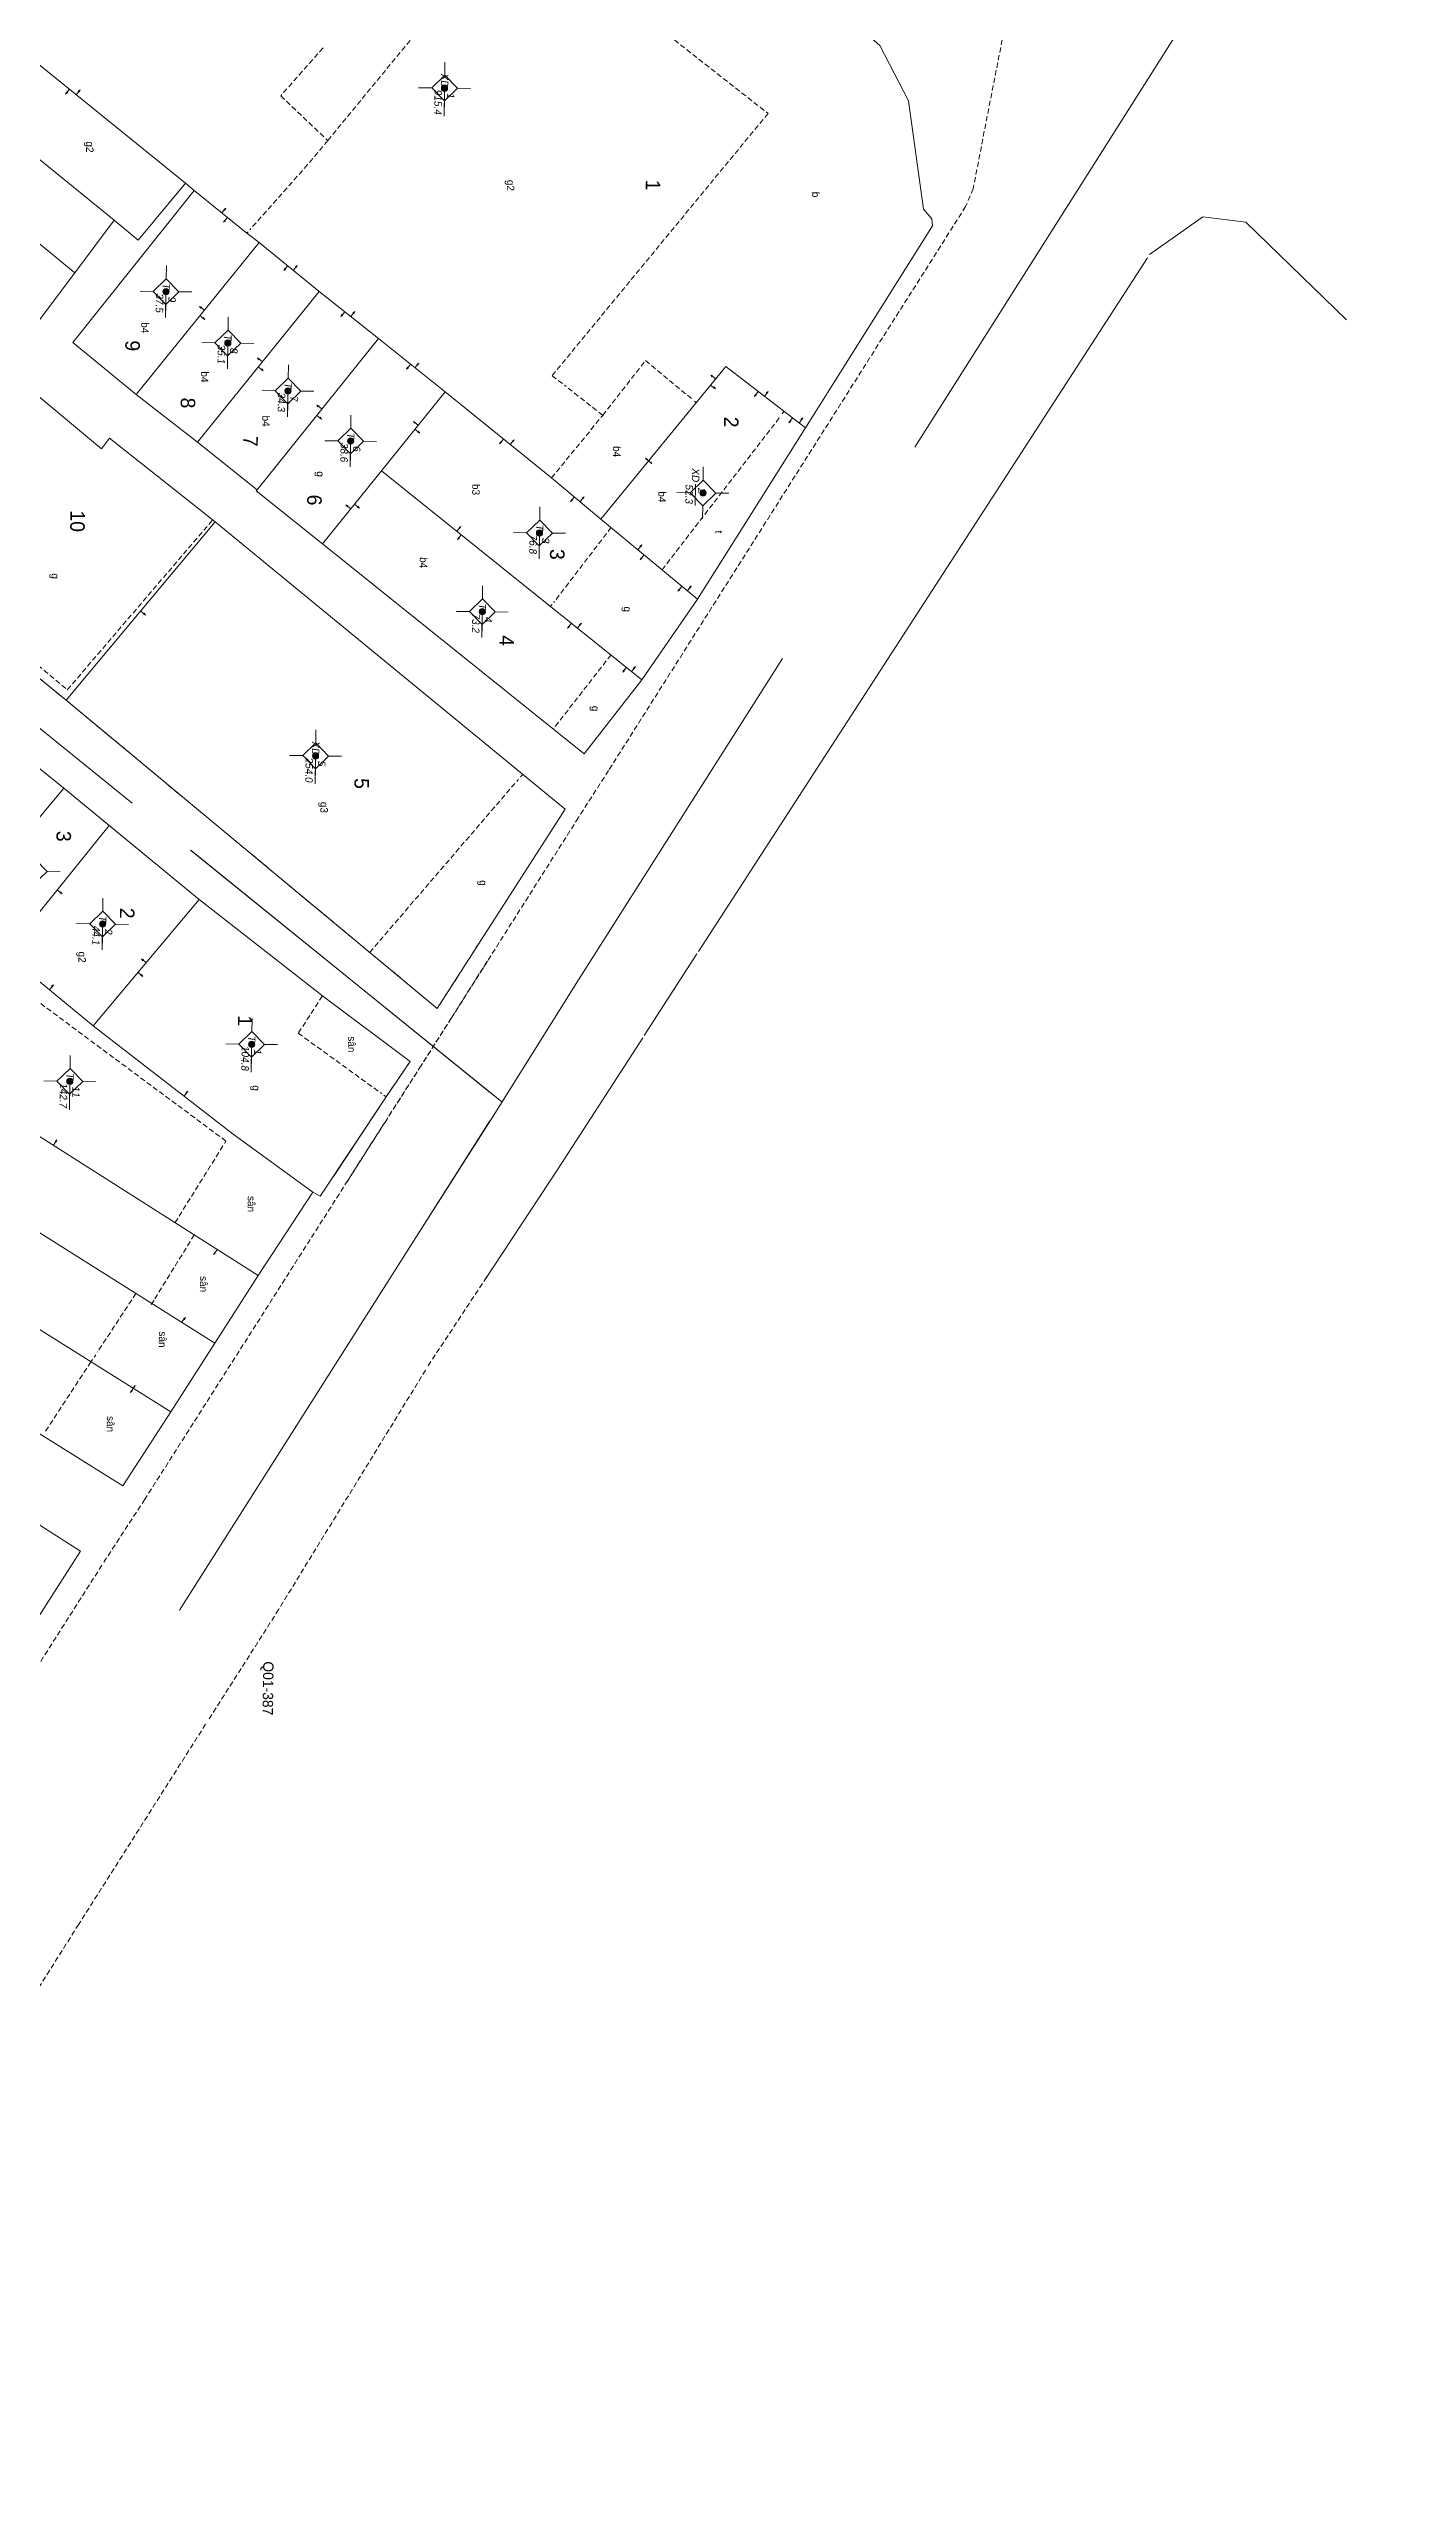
# Model space of a CAD drawing. Extents: x 601689 to 602595, y 1189742 to 1190763.
# Drawn here: x 602522 to 602587.4, y 1190120.6 to 1190238.5 of the extents above; entities that cross this region are included whole.
import ezdxf
from ezdxf.enums import TextEntityAlignment as Align

# ---------------------------------------------------------------- set-up
doc = ezdxf.new("R2010")
doc.units = 0
doc.header["$MEASUREMENT"] = 0
doc.linetypes.add('HIDDEN', pattern=[0.375, 0.25, -0.125])
for name, color, linetype in [('10', 250, 'Continuous'), ('11', 7, 'Continuous'), ('13', 7, 'Continuous'), ('14', 7, 'Continuous'), ('15', 7, 'Continuous'), ('16', 7, 'Continuous'), ('22', 7, 'Continuous'), ('25', 7, 'Continuous'), ('46', 7, 'Continuous'), ('53', 7, 'Continuous'), ('57', 7, 'Continuous')]:
    doc.layers.add(name, color=color, linetype=linetype)
doc.layers.get('0').off()
doc.styles.add('TXT', font='vnshx.shx')

# ---------------------------------------------------------------- blocks, each defined once
blk = doc.blocks.new('NH3R')
at = {"layer": '16', "color": 7, "linetype": 'Continuous', "lineweight": 0}
for p, q in [((0, 0), (0.3, 0)), ((0.3, 0), (0.19, 0.03)), ((0.3, 0), (0.19, -0.03))]:
    blk.add_line(p, q, dxfattribs=at)
blk = doc.blocks.new('NH3')
at = {"layer": '16', "color": 7, "linetype": 'Continuous', "lineweight": 0}
for p, q in [((-0.2, 0), (-0.11, 0.02)), ((0.2, -0.01), (0.11, 0.01)), ((-0.2, 0), (0.2, -0.01)), ((-0.2, 0), (-0.12, -0.03)), ((0.2, -0.01), (0.1, -0.03))]:
    blk.add_line(p, q, dxfattribs=at)
blk = doc.blocks.new('B')
at = {"color": 7, "linetype": 'Continuous', "lineweight": 0}
for p, q in [((0.8, 2.62), (0.8, 5.6)), ((0.62, 2.44), (0.96, 2.78)), ((0.62, -0.97), (0.96, -0.63)), ((0.8, -4.05), (0.8, -0.81))]:
    blk.add_line(p, q, dxfattribs=at)
for points in [[(0.8, 5.6), (0.53, 5.33), (0.8, 10.21), (1.04, 4.83), (0.8, 5.6)], [(0.8, -4.05), (0.53, -4.31), (0.53, -9.43)], [(0.8, -4.05), (1.04, -4.57), (1.04, -10.29)], [(0.53, -7.29), (0.8, -6.95), (1.04, -8.14)]]:
    blk.add_lwpolyline(points, dxfattribs=at)
for points in [[(0.8, 5.6), (0.8, 10.21), (1.04, 4.83)], [(0.8, -4.05), (0.8, -6.95), (1.04, -4.57), (1.04, -8.14)]]:
    blk.add_solid(points, dxfattribs=at)
at = {"color": 7, "linetype": 'Continuous', "lineweight": 0, "style": 'TXT'}
blk.add_text('B', height=1.81, rotation=360, dxfattribs=at).set_placement((0, 0))
blk = doc.blocks.new('*M77777777')
at = {"layer": '13', "color": 3, "linetype": 'Continuous', "lineweight": 0}
blk.add_line((602616.974, 1190219.163), (602617.994, 1190219.163), dxfattribs=at)
at = {"layer": '13', "color": 3, "linetype": 'Continuous', "lineweight": 0, "style": 'TXT', "oblique": 7.60551}
blk.add_text('XD', height=0.36, dxfattribs=at).set_placement((602616.855, 1190219.163), align=Align.MIDDLE_RIGHT)
for s, p in [('2', (602617.124, 1190219.463)), ('52.3', (602616.974, 1190218.863))]:
    blk.add_text(s, height=0.36, dxfattribs=at).set_placement(p, align=Align.MIDDLE_LEFT)
blk = doc.blocks.new('*M78787878')
at = {"layer": '13', "color": 3, "linetype": 'Continuous', "lineweight": 0}
blk.add_line((602619.016, 1190211.317), (602620.036, 1190211.317), dxfattribs=at)
at = {"layer": '13', "color": 3, "linetype": 'Continuous', "lineweight": 0, "style": 'TXT', "oblique": 7.60551}
blk.add_text('T', height=0.36, dxfattribs=at).set_placement((602618.819, 1190211.317), align=Align.MIDDLE_RIGHT)
for s, p in [('76.8', (602619.016, 1190211.017)), ('3', (602619.166, 1190211.617))]:
    blk.add_text(s, height=0.36, dxfattribs=at).set_placement(p, align=Align.MIDDLE_LEFT)
blk = doc.blocks.new('*M79797979')
at = {"layer": '13', "color": 3, "linetype": 'Continuous', "lineweight": 0}
blk.add_line((602622.862, 1190208.609), (602623.882, 1190208.609), dxfattribs=at)
at = {"layer": '13', "color": 3, "linetype": 'Continuous', "lineweight": 0, "style": 'TXT', "oblique": 7.60551}
blk.add_text('T', height=0.36, dxfattribs=at).set_placement((602622.665, 1190208.609), align=Align.MIDDLE_RIGHT)
for s, p in [('4', (602623.012, 1190208.909)), ('73.2', (602622.862, 1190208.309))]:
    blk.add_text(s, height=0.36, dxfattribs=at).set_placement(p, align=Align.MIDDLE_LEFT)
blk = doc.blocks.new('*M80808080')
at = {"layer": '13', "color": 3, "linetype": 'Continuous', "lineweight": 0}
blk.add_line((602597.633, 1190206.425), (602598.908, 1190206.425), dxfattribs=at)
at = {"layer": '13', "color": 3, "linetype": 'Continuous', "lineweight": 0, "style": 'TXT', "oblique": 7.60551}
blk.add_text('XD', height=0.36, dxfattribs=at).set_placement((602597.514, 1190206.425), align=Align.MIDDLE_RIGHT)
for s, p in [('915.4', (602597.633, 1190206.125)), ('1', (602597.783, 1190206.725))]:
    blk.add_text(s, height=0.36, dxfattribs=at).set_placement(p, align=Align.MIDDLE_LEFT)
blk = doc.blocks.new('*M81818181')
at = {"layer": '13', "color": 3, "linetype": 'Continuous', "lineweight": 0}
blk.add_line((602614.72, 1190202.143), (602615.74, 1190202.143), dxfattribs=at)
at = {"layer": '13', "color": 3, "linetype": 'Continuous', "lineweight": 0, "style": 'TXT', "oblique": 7.60551}
blk.add_text('T', height=0.36, dxfattribs=at).set_placement((602614.523, 1190202.143), align=Align.MIDDLE_RIGHT)
for s, p in [('38.6', (602614.72, 1190201.843)), ('6', (602614.87, 1190202.443))]:
    blk.add_text(s, height=0.36, dxfattribs=at).set_placement(p, align=Align.MIDDLE_LEFT)
blk = doc.blocks.new('*M83838383')
at = {"layer": '13', "color": 3, "linetype": 'Continuous', "lineweight": 0}
blk.add_line((602629.926, 1190200.676), (602631.201, 1190200.676), dxfattribs=at)
at = {"layer": '13', "color": 3, "linetype": 'Continuous', "lineweight": 0, "style": 'TXT', "oblique": 7.60551}
blk.add_text('XD', height=0.36, dxfattribs=at).set_placement((602629.807, 1190200.676), align=Align.MIDDLE_RIGHT)
for s, p in [('254.0', (602629.926, 1190200.376)), ('5', (602630.076, 1190200.976))]:
    blk.add_text(s, height=0.36, dxfattribs=at).set_placement(p, align=Align.MIDDLE_LEFT)
blk = doc.blocks.new('*M84848484')
at = {"layer": '13', "color": 3, "linetype": 'Continuous', "lineweight": 0}
blk.add_line((602612.341, 1190199.082), (602613.361, 1190199.082), dxfattribs=at)
at = {"layer": '13', "color": 3, "linetype": 'Continuous', "lineweight": 0, "style": 'TXT', "oblique": 7.60551}
blk.add_text('T', height=0.36, dxfattribs=at).set_placement((602612.144, 1190199.082), align=Align.MIDDLE_RIGHT)
for s, p in [('7', (602612.491, 1190199.382)), ('34.3', (602612.341, 1190198.782))]:
    blk.add_text(s, height=0.36, dxfattribs=at).set_placement(p, align=Align.MIDDLE_LEFT)
blk = doc.blocks.new('*M86868686')
at = {"layer": '13', "color": 3, "linetype": 'Continuous', "lineweight": 0}
blk.add_line((602610.073, 1190196.15), (602611.093, 1190196.15), dxfattribs=at)
at = {"layer": '13', "color": 3, "linetype": 'Continuous', "lineweight": 0, "style": 'TXT', "oblique": 7.60551}
blk.add_text('T', height=0.36, dxfattribs=at).set_placement((602609.876, 1190196.15), align=Align.MIDDLE_RIGHT)
for s, p in [('35.1', (602610.073, 1190195.85)), ('8', (602610.223, 1190196.45))]:
    blk.add_text(s, height=0.36, dxfattribs=at).set_placement(p, align=Align.MIDDLE_LEFT)
blk = doc.blocks.new('*M87878787')
at = {"layer": '13', "color": 3, "linetype": 'Continuous', "lineweight": 0}
blk.add_line((602607.644, 1190193.133), (602608.664, 1190193.133), dxfattribs=at)
at = {"layer": '13', "color": 3, "linetype": 'Continuous', "lineweight": 0, "style": 'TXT', "oblique": 7.60551}
blk.add_text('T', height=0.36, dxfattribs=at).set_placement((602607.447, 1190193.133), align=Align.MIDDLE_RIGHT)
for s, p in [('9', (602607.794, 1190193.433)), ('37.5', (602607.644, 1190192.833))]:
    blk.add_text(s, height=0.36, dxfattribs=at).set_placement(p, align=Align.MIDDLE_LEFT)
blk = doc.blocks.new('CENTRD')
at = {"layer": '11', "linetype": 'Continuous', "lineweight": 0}
h = blk.add_hatch(color=2, dxfattribs=at)
edge = h.paths.add_edge_path()
edge.add_arc((0, 0), 0.15, 0, 360)
at = {"layer": '11', "color": 2, "linetype": 'Continuous', "lineweight": 0}
for p, q in [((0, 1.25), (0, 0.62)), ((-0.62, 0), (-1.25, 0)), ((0, 0.62), (-0.62, 0)), ((-0.62, 0), (0, -0.62)), ((0.62, 0), (0, 0.62)), ((0, -0.62), (0.62, 0)), ((1.25, 0), (0.62, 0)), ((0, -0.62), (0, -1.25))]:
    blk.add_line(p, q, dxfattribs=at)
blk.add_circle((0, 0), 0.15, dxfattribs=at)
blk = doc.blocks.new('*M1982198219821982')
at = {"layer": '13', "color": 3, "linetype": 'Continuous', "lineweight": 0}
blk.add_line((602643.872, 1190197.792), (602645.147, 1190197.792), dxfattribs=at)
at = {"layer": '13', "color": 3, "linetype": 'Continuous', "lineweight": 0, "style": 'TXT', "oblique": 7.60551}
for s, p in [('1', (602644.022, 1190198.092)), ('104.8', (602643.872, 1190197.492))]:
    blk.add_text(s, height=0.36, dxfattribs=at).set_placement(p, align=Align.MIDDLE_LEFT)
blk.add_text('T', height=0.36, dxfattribs=at).set_placement((602643.675, 1190197.792), align=Align.MIDDLE_RIGHT)
blk = doc.blocks.new('*M1983198319831983')
at = {"layer": '13', "color": 3, "linetype": 'Continuous', "lineweight": 0}
blk.add_line((602638.186, 1190190.518), (602639.206, 1190190.518), dxfattribs=at)
at = {"layer": '13', "color": 3, "linetype": 'Continuous', "lineweight": 0, "style": 'TXT', "oblique": 7.60551}
for s, p in [('2', (602638.336, 1190190.818)), ('44.1', (602638.186, 1190190.218))]:
    blk.add_text(s, height=0.36, dxfattribs=at).set_placement(p, align=Align.MIDDLE_LEFT)
blk.add_text('T', height=0.36, dxfattribs=at).set_placement((602637.989, 1190190.518), align=Align.MIDDLE_RIGHT)
blk = doc.blocks.new('*M1984198419841984')
at = {"layer": '13', "color": 3, "linetype": 'Continuous', "lineweight": 0}
blk.add_line((602645.794, 1190189.055), (602647.069, 1190189.055), dxfattribs=at)
at = {"layer": '13', "color": 3, "linetype": 'Continuous', "lineweight": 0, "style": 'TXT', "oblique": 7.60551}
blk.add_text('T', height=0.36, dxfattribs=at).set_placement((602645.597, 1190189.055), align=Align.MIDDLE_RIGHT)
for s, p in [('142.7', (602645.794, 1190188.755)), ('11', (602645.944, 1190189.355))]:
    blk.add_text(s, height=0.36, dxfattribs=at).set_placement(p, align=Align.MIDDLE_LEFT)

msp = doc.modelspace()

# ---------------------------------------------------------------- linework, layer by layer
at = {"layer": '10', "color": 7, "linetype": 'Continuous', "lineweight": 0}
for p, q in [((602528.54, 1190232.07), (602517.46, 1190241.02)), ((602525.1, 1190230.29), (602512.7, 1190240.33)), ((602510.75, 1190237.93), (602523.2, 1190227.75)), ((602528.54, 1190232.07), (602528.96, 1190231.72)), ((602523.2, 1190227.75), (602525.1, 1190230.29)), ((602532.09, 1190229.21), (602526.16, 1190221.88)), ((602534.99, 1190226.85), (602532.09, 1190229.21)), ((602521.36, 1190225.29), (602523.2, 1190227.75)), ((602534.99, 1190226.85), (602529.11, 1190219.58)), ((602537.84, 1190224.57), (602534.99, 1190226.85)), ((602537.84, 1190224.57), (602531.99, 1190217.28)), ((602541.06, 1190222), (602537.84, 1190224.57)), ((602526.16, 1190221.88), (602529.11, 1190219.58)), ((602541.06, 1190222), (602537.99, 1190218.2)), ((602529.11, 1190219.58), (602531.99, 1190217.28)), ((602553.23, 1190212), (602558.43, 1190220.26)), ((602537.99, 1190218.2), (602535.14, 1190214.68)), ((602537.99, 1190218.2), (602550.55, 1190208.12)), ((602522.79, 1190207.13), (602529.97, 1190215.74)), ((602553.23, 1190212), (602548.57, 1190215.87)), ((602550.55, 1190208.12), (602553.23, 1190212)), ((602520.48, 1190204.66), (602522.67, 1190202.89)), ((602517.63, 1190196.84), (602522.67, 1190202.89)), ((602522.67, 1190202.89), (602524.85, 1190201.09)), ((602524.85, 1190201.09), (602519.87, 1190194.9)), ((602524.85, 1190201.09), (602529.2, 1190197.52)), ((602529.2, 1190197.52), (602524.08, 1190191.43)), ((602524.08, 1190191.43), (602519.87, 1190194.9)), ((602532.05, 1190179.38), (602511.23, 1190192.62)), ((602529.96, 1190176.12), (602509.04, 1190189.28)), ((602527.83, 1190172.82), (602506.83, 1190185.95)), ((602534.68, 1190183.41), (602532.05, 1190179.38)), ((602532.05, 1190179.38), (602529.96, 1190176.12)), ((602529.96, 1190176.12), (602527.83, 1190172.82))]:
    msp.add_line(p, q, dxfattribs=at)
for points in [[(602558.43, 1190220.26), (602564.57, 1190230.01), (602564.53, 1190230.35), (602564.13, 1190230.81), (602563.4, 1190236.04), (602562.03, 1190238.71), (602551.76, 1190247.82), (602551.84, 1190247.93), (602544.4, 1190254.64)], [(602528.96, 1190231.72), (602523.1, 1190224.39), (602526.16, 1190221.88)], [(602525.1, 1190230.29), (602526.25, 1190229.32), (602528.54, 1190232.07)], [(602528.96, 1190231.72), (602531.5, 1190229.65), (602532.09, 1190229.21)], [(602522.79, 1190207.13), (602515.01, 1190213.45), (602517.12, 1190216.07), (602515.26, 1190217.42), (602505.09, 1190225.55)], [(602548.57, 1190215.87), (602554.59, 1190223.22), (602558.43, 1190220.26)], [(602529.97, 1190215.74), (602524.88, 1190219.77), (602524.48, 1190219.26), (602520.9, 1190222.24), (602520.68, 1190222.02)], [(602548.57, 1190215.87), (602546.19, 1190217.86), (602541.06, 1190222)], [(602531.99, 1190217.28), (602531.95, 1190217.23), (602535.14, 1190214.68)], [(602522.79, 1190207.13), (602540.68, 1190192.27), (602546.84, 1190201.87), (602529.97, 1190215.74)], [(602535.14, 1190214.68), (602547.77, 1190204.54), (602550.55, 1190208.12)], [(602529.2, 1190197.52), (602535.14, 1190192.87), (602539.37, 1190189.71), (602538.21, 1190188), (602535.04, 1190183.21), (602534.68, 1190183.41)], [(602534.68, 1190183.41), (602530.83, 1190186.2), (602524.08, 1190191.43)], [(602527.83, 1190172.82), (602525.52, 1190169.25), (602504.56, 1190182.35)], [(602521.2, 1190162.52), (602523.47, 1190166.09), (602519.65, 1190168.53), (602502.59, 1190179.2), (602500.38, 1190175.66)]]:
    msp.add_lwpolyline(points, dxfattribs=at)
at = {"layer": '14', "color": 6, "linetype": 'HIDDEN', "lineweight": 0}
for p, q in [((602535.4, 1190234.12), (602544.35, 1190245.02)), ((602534.43, 1190232.96), (602531.64, 1190229.82)), ((602531.56, 1190229.72), (602531.5, 1190229.65)), ((602548.66, 1190220.87), (602550.73, 1190223.52)), ((602550.73, 1190223.52), (602553, 1190221.62)), ((602548.66, 1190220.87), (602546.9, 1190222.26)), ((602546.19, 1190217.86), (602548.66, 1190220.87)), ((602551.52, 1190213.42), (602557.24, 1190220.83)), ((602553.08, 1190221.55), (602553.17, 1190221.48)), ((602557.32, 1190220.95), (602557.4, 1190221.05)), ((602549.07, 1190215.47), (602546.3, 1190211.85)), ((602546.22, 1190211.74), (602546.14, 1190211.66)), ((602549.06, 1190209.32), (602546.27, 1190205.74)), ((602537.42, 1190194.97), (602544.59, 1190203.31)), ((602544.7, 1190203.43), (602544.79, 1190203.54)), ((602530.49, 1190185.87), (602520.83, 1190193.04)), ((602535.14, 1190192.87), (602533.98, 1190191.07)), ((602533.98, 1190191.07), (602538, 1190188.16)), ((602538.1, 1190188.09), (602538.21, 1190188)), ((602528.03, 1190181.93), (602530.49, 1190185.87)), ((602528.96, 1190181.35), (602527.02, 1190178.2)), ((602526.15, 1190178.52), (602524.29, 1190175.69)), ((602527.02, 1190178.2), (602526.88, 1190177.97)), ((602523.98, 1190175.23), (602521.74, 1190171.8)), ((602524.05, 1190175.34), (602523.98, 1190175.23)), ((602524.21, 1190175.56), (602524.13, 1190175.45))]:
    msp.add_line(p, q, dxfattribs=at)
for points in [[(602545.33, 1190244.3), (602556.63, 1190235.43), (602546.22, 1190222.78), (602546.9, 1190222.26)], [(602535.17, 1190238.59), (602533.13, 1190236.28), (602535.4, 1190234.12), (602534.43, 1190232.96)], [(602516.19, 1190212.48), (602516.52, 1190212.9), (602522.84, 1190207.63), (602529.85, 1190215.83)]]:
    msp.add_lwpolyline(points, dxfattribs=at)
at = {"layer": '22', "color": 7, "linetype": 'HIDDEN', "lineweight": 0}
for p, q in [((602536.33, 1190183.91), (602539.81, 1190189.37)), ((602539.37, 1190189.71), (602538.21, 1190188)), ((602543.06, 1190179.31), (602540.21, 1190174.99)), ((602529.51, 1190157.75), (602523.39, 1190148.1)), ((602523.39, 1190148.1), (602506.03, 1190120.57))]:
    msp.add_line(p, q, dxfattribs=at)
for points in [[(602535.83, 1190263.57), (602538.39, 1190266.5), (602567.88, 1190240.7), (602568.07, 1190239.72), (602566.52, 1190231.8), (602566.16, 1190230.94), (602548.94, 1190203.74), (602547.48, 1190201.46), (602544.87, 1190197.34), (602541.37, 1190191.82), (602539.92, 1190189.54)], [(602543.29, 1190196.34), (602540.68, 1190192.27), (602537.42, 1190194.97), (602522.79, 1190207.13), (602515.01, 1190213.45), (602517.12, 1190216.07), (602515.26, 1190217.42)], [(602539.81, 1190189.37), (602541.37, 1190191.82), (602543.27, 1190194.82)], [(602524.6, 1190165.56), (602526.56, 1190168.57), (602538.16, 1190186.79), (602539.81, 1190189.37)], [(602540.12, 1190174.83), (602533.04, 1190163.3), (602533.03, 1190163.28), (602529.62, 1190157.91)], [(602524.51, 1190165.42), (602516.08, 1190152.17), (602499.81, 1190124.98)]]:
    msp.add_lwpolyline(points, dxfattribs=at)
at = {"layer": '25', "color": 7, "linetype": 'Continuous', "lineweight": 0}
for p, q in [((602574.93, 1190228.47), (602553.28, 1190195.01)), ((602520.48, 1190204.66), (602522.67, 1190202.89)), ((602522.67, 1190202.89), (602529.2, 1190197.52)), ((602529.2, 1190197.52), (602535.14, 1190192.87)), ((602553.2, 1190194.9), (602550.66, 1190190.97)), ((602535.14, 1190192.87), (602539.37, 1190189.71)), ((602538.21, 1190188), (602535.68, 1190184.16))]:
    msp.add_line(p, q, dxfattribs=at)
for points in [[(602575.03, 1190228.62), (602577.6, 1190230.44), (602579.67, 1190230.18), (602584.52, 1190225.47)], [(602550.59, 1190190.85), (602546.49, 1190184.51), (602542.96, 1190179.15)]]:
    msp.add_lwpolyline(points, dxfattribs=at)
at = {"layer": '46', "color": 52, "linetype": 'Continuous', "lineweight": 0}
for p, q in [((602582.1, 1190248.38), (602563.71, 1190219.34)), ((602543.22, 1190186.84), (602528.25, 1190163.24))]:
    msp.add_line(p, q, dxfattribs=at)
msp.add_lwpolyline([(602557.33, 1190209.15), (602547.49, 1190193.64), (602543.45, 1190187.2), (602539.79, 1190181.44)], dxfattribs=at)
at = {"layer": '57', "color": 172, "linetype": 'Continuous', "lineweight": 0}
for p, q in [((602528.78, 1190199.9), (602543.8, 1190187.76)), ((602528.81, 1190199.88), (602543.24, 1190188.2))]:
    msp.add_line(p, q, dxfattribs=at)
for points in [[(602510.39, 1190222.05), (602516.42, 1190217.23), (602512.84, 1190212.8), (602525.97, 1190202.17)], [(602510.42, 1190222.03), (602516.42, 1190217.23), (602512.84, 1190212.8), (602525.97, 1190202.17)]]:
    msp.add_lwpolyline(points, dxfattribs=at)

# ---------------------------------------------------------------- block references
at = {"color": 7, "linetype": 'Continuous', "lineweight": 0, "rotation": 269.214199256255}
for p in [(602577.24, 1190182.26), (602527.75, 1190129.63)]:
    msp.add_blockref('B', p, dxfattribs=at)
at = {"layer": '11', "color": 2, "linetype": 'Continuous', "lineweight": 0, "rotation": 269.1680420500809}
for p in [(602541.03, 1190236.65), (602527.6, 1190226.84), (602530.58, 1190224.36), (602533.48, 1190222.05), (602536.5, 1190219.63), (602553.49, 1190217.13), (602545.61, 1190215.2), (602542.85, 1190211.4), (602534.81, 1190204.45), (602521.24, 1190198.88), (602524.54, 1190196.34), (602531.73, 1190190.54), (602522.96, 1190188.75)]:
    msp.add_blockref('CENTRD', p, dxfattribs=at)
at = {"layer": '13', "color": 3, "linetype": 'Continuous', "lineweight": 0, "rotation": 269.1680420500809}
for name, p in [('*M80808080', (-578790.27, 1810052.36)), ('*M87878787', (-578790.27, 1810052.36)), ('*M86868686', (-578790.27, 1810052.36)), ('*M84848484', (-578790.27, 1810052.36)), ('*M81818181', (-578790.27, 1810052.36)), ('*M77777777', (-578790.62, 1810052.85)), ('*M78787878', (-578790.27, 1810052.36)), ('*M79797979', (-578790.27, 1810052.36)), ('*M83838383', (-578790.27, 1810052.36)), ('*M1983198319831983', (-578790.27, 1810052.36)), ('*M1982198219821982', (-578790.27, 1810052.36)), ('*M1984198419841984', (-578790.27, 1810052.36))]:
    msp.add_blockref(name, p, dxfattribs=at)
at = {"layer": '16', "color": 7, "linetype": 'Continuous', "lineweight": 0}
for name, p, rotation in [('NH3R', (602522.94, 1190236.6), 231.0504664422756), ('NH3R', (602523.26, 1190236.33), 50.26285089053778), ('NH3R', (602530.29, 1190230.63), 50.26285089053778), ('NH3R', (602530.57, 1190230.41), 230.2628508905378), ('NH3R', (602533.47, 1190228.09), 230.2628508905378), ('NH3R', (602533.74, 1190227.87), 50.26285089053778), ('NH3R', (602529.45, 1190225.94), 141.506563334518), ('NH3R', (602529.23, 1190225.68), 321.0314651438137), ('NH3R', (602536.22, 1190225.87), 230.2628508905378), ('NH3R', (602536.51, 1190225.64), 50.26285089053778), ('NH3R', (602532.24, 1190223.46), 141.506563334518), ('NH3R', (602532.05, 1190223.21), 321.0314651438137), ('NH3R', (602532.05, 1190223.21), 321.0314651438137), ('NH3R', (602539.39, 1190223.33), 230.2628508905378), ('NH3R', (602539.6, 1190223.16), 50.26285089053778), ('NH3R', (602554.11, 1190222.63), 142.755292382458), ('NH3R', (602553.86, 1190222.33), 322.7552923824581), ('NH3R', (602556.15, 1190222.02), 234.984251544939), ('NH3R', (602556.46, 1190221.78), 54.98425154493908), ('NH3R', (602534.87, 1190220.87), 321.506563334518), ('NH3R', (602535.11, 1190221.18), 141.506563334518), ('NH3R', (602539.76, 1190220.39), 141.0793429493934), ('NH3R', (602557.81, 1190220.75), 234.984251544939), ('NH3R', (602558.13, 1190220.5), 54.98425154493908), ('NH3R', (602539.6, 1190220.2), 321.0793429493933), ('NH3R', (602543.87, 1190219.72), 230.2628508905378), ('NH3R', (602544.2, 1190219.46), 50.26285089053778), ('NH3', (602550.87, 1190218.67), 140.6523214054936), ('NH3R', (602547.3, 1190216.94), 230.2628508905378), ('NH3R', (602547.57, 1190216.71), 50.26285089053778), ('NH3R', (602536.51, 1190216.36), 141.0793429493934), ('NH3R', (602536.69, 1190216.59), 321.0793429493933), ('NH3R', (602541.63, 1190215.28), 50.26285089053778), ('NH3R', (602541.84, 1190215.11), 231.2506101898242), ('NH3R', (602550.35, 1190214.39), 50.26285089053778), ('NH3R', (602550.65, 1190214.14), 230.2628508905378), ('NH3R', (602552.48, 1190212.62), 230.2628508905378), ('NH3R', (602552.74, 1190212.41), 50.26285089053778), ('NH3R', (602526.65, 1190194.47), 139.9876274187846), ('NH3R', (602526.25, 1190194), 319.9876274187848), ('NH3R', (602528.47, 1190188.04), 53.97770828246208), ('NH3R', (602522.17, 1190185.67), 57.53009144334091), ('NH3R', (602528.34, 1190177.13), 49.62742333628081), ('NH3', (602526, 1190173.92), 57.81141605680002)]:
    msp.add_blockref(name, p, dxfattribs=dict(at, rotation=rotation))
for p, xscale, yscale, rotation in [((602526.38, 1190211.43), 0.9999987697291745, 0.9999987697291745, 320.1958893128832), ((602547.15, 1190210.84), 0.9999984214492376, 0.9999984214492376, 231.2025223736432), ((602547.44, 1190210.62), 0.9999984214492376, 0.9999984214492376, 51.2025223736432), ((602549.81, 1190208.72), 0.9999984214492376, 0.9999984214492376, 231.2025223736432), ((602550.05, 1190208.52), 0.9999984214492376, 0.9999984214492376, 51.2025223736432), ((602522.35, 1190197.99), 1.00000164092253, 1.00000164092253, 321.2209387067299), ((602521.98, 1190193.17), 1.000001499683257, 1.000001499683257, 50.53802629861593), ((602530.07, 1190180.63), 1.000002094390785, 1.000002094390785, 232.2591376331938)]:
    msp.add_blockref('NH3R', p, dxfattribs=dict(at, xscale=xscale, yscale=yscale, rotation=rotation))

# ---------------------------------------------------------------- texts
at = {"layer": '15', "color": 7, "linetype": 'Continuous', "lineweight": 0, "style": 'TXT'}
for s, p in [('g2', (602523.93, 1190234.08)), ('b4', (602526.59, 1190225.36)), ('b4', (602529.47, 1190222.99)), ('b4', (602532.42, 1190220.86)), ('g', (602535.05, 1190218.17)), ('b3', (602542.55, 1190217.56)), ('b4', (602540.02, 1190214.03)), ('g', (602522.26, 1190213.25)), ('g', (602549.86, 1190211.65)), ('g', (602548.31, 1190206.86)), ('g3', (602535.23, 1190202.23)), ('g', (602542.9, 1190198.45)), ('g2', (602523.56, 1190195.01)), ('s%%169n', (602536.56, 1190190.92)), ('g', (602531.95, 1190188.56)), ('s%%169n', (602531.72, 1190183.22)), ('s%%169n', (602529.42, 1190179.36)), ('s%%169n', (602527.44, 1190176.69)), ('s%%169n', (602524.93, 1190172.61))]:
    msp.add_text(s, height=0.36, rotation=269.2144, dxfattribs=at).set_placement(p, align=Align.MIDDLE_LEFT)
for s, p in [('g2', (602544.04, 1190231.96)), ('b', (602558.75, 1190231.52)), ('b4', (602549.16, 1190219.12)), ('b4', (602551.34, 1190216.94)), ('t', (602554.09, 1190215.25))]:
    msp.add_text(s, height=0.36, rotation=269.2144, dxfattribs=at).set_placement(p, align=Align.CENTER)
at = {"layer": '22', "color": 7, "linetype": 'HIDDEN', "lineweight": 0, "style": 'TXT'}
msp.add_text('Q01-387', height=0.5, rotation=269.2144, dxfattribs=at).set_placement((602532.27, 1190159.48), align=Align.CENTER)
at = {"layer": '53', "color": 200, "linetype": 'Continuous', "lineweight": 0, "style": 'TXT'}
for s, p in [('1', (602550.74, 1190232.24)), ('9', (602525.64, 1190224.49)), ('8', (602528.31, 1190221.73)), ('2', (602554.51, 1190220.81)), ('7', (602531.33, 1190219.89)), ('6', (602534.41, 1190217.05)), ('10', (602522.99, 1190216.29)), ('3', (602546.12, 1190214.43)), ('4', (602543.68, 1190210.27)), ('5', (602536.69, 1190203.38))]:
    msp.add_text(s, height=0.7, rotation=269.2144, dxfattribs=at).set_placement(p)
for s, p in [('3', (602522.67, 1190200.83)), ('2', (602525.73, 1190197.12)), ('1', (602531.42, 1190191.93))]:
    msp.add_text(s, height=0.7, rotation=269.2144, dxfattribs=at).set_placement(p, align=Align.MIDDLE_LEFT)

doc.saveas('drawing.dxf')
